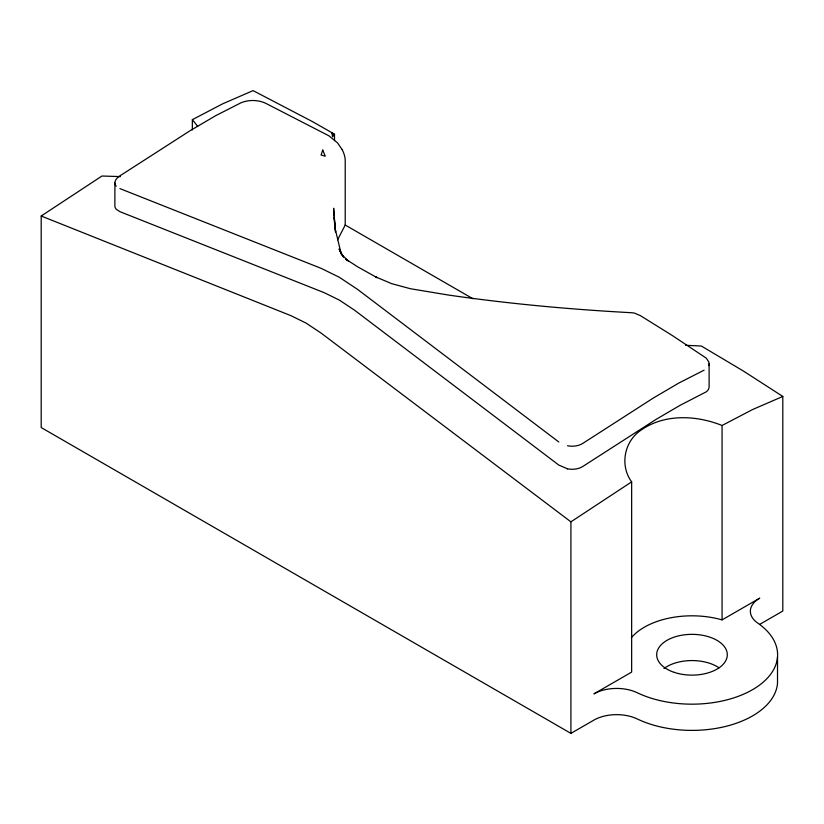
<?xml version="1.0" encoding="UTF-8"?>
<svg xmlns="http://www.w3.org/2000/svg" width="824" height="824" viewBox="0 0 824 824"><rect width="100%" height="100%" fill="white"/><g stroke="black" fill="none" stroke-linecap="round" stroke-linejoin="round"><path stroke-width="1.24" d="M114.886 182.918L114.886 205.99A16.913 8.776 -10.7 0 0 115.226 207.7L116.205 209.255L119.902 211.665L324.059 292.613L339.354 300.091L354.65 310.267L558.806 465.066L567.53 468.846M348.449 261.146L345.565 258.993L357.4 266.677L377.155 277.698L375.497 276.823L391.719 283.662L410.404 288.719L448.256 295.023C509.108 303.819 570.363 309.433 631.75 312.729L634.521 313.099L640.392 315.644L672.26 335.492L706.23 358.121L708.784 361.87L709.114 363.786L709.114 386.775A17.067 9.538 7.6 0 1 706.209 391.853L680.099 405.315L656.048 419.395L583.021 466.322A16.913 11.824 5 0 1 567.53 468.846M708.784 365.65L709.114 363.786M337.624 239.784L345.215 225.024L345.215 160.783A17.5 10.104 60 0 0 342.207 149.669M333.535 135.538L331.876 132.685L334.513 134.23L332.577 136.846L331.876 132.685L312.111 121.416L253.081 90.619L222.779 103.762L192.352 119.665L192.352 129.965M777.516 656.986L777.516 683.199A85.614 49.43 0 0 1 726.552 726.181A85.614 49.43 0 0 1 637.21 718.94A32.105 18.54 0 0 0 593.96 720.073L570.919 733.381L41.2 427.553L41.2 216.012L101.939 176.027L120.376 176.594M570.919 733.381L570.919 521.839L631.648 481.855C619.803 465.838 624.015 442.158 640.176 430.736C663.753 413.607 696.033 414.987 722.061 425.493L752.487 409.59L782.8 396.447L782.8 611.048L759.749 624.355M631.369 637.704A67.424 38.924 0 0 1 722.061 619.895L759.749 598.142A32.105 18.54 0 0 0 757.781 623.109A85.614 49.43 0 0 1 752.528 689.688A85.614 49.43 0 0 1 637.21 692.726A32.105 18.54 0 0 0 593.96 693.86L631.648 672.096L631.648 481.855M704.098 370.172L678.811 383.057L653.484 397.93L583.021 443.25A16.913 11.824 5 0 1 567.53 445.774M685.558 345.297L701.368 346.029L743.516 371.119L782.8 396.447M119.902 188.593L321.082 268.325L339.354 277.276L357.626 289.43L558.806 441.994M41.2 216.012L291.026 315.705L306.054 323.09L321.092 333.071L570.919 521.839M345.215 225.024L472.986 298.782M347.646 260.466L341.28 254.019L343.505 257.088L339.107 248.91L340.92 252.865L334.874 227.403L334.153 217.464M192.352 119.665L197.719 126.402M116.205 186.183L115.226 184.627A16.913 8.776 -10.7 0 1 119.892 175.862L190.354 130.553L215.692 115.679L240.979 102.794C248.611 99.653 257.593 99.745 265.194 103.031L328.9 135.805L337.541 142.871L342.207 149.669M340.92 252.865L340.25 251.32L341.136 253.658M335.492 232.018L333.627 208.266L334.06 216.228M334.173 217.433L335.574 231.905M722.061 425.493L722.061 619.895M334.513 134.23L334.513 140.616M663.969 668.542A35.319 20.394 0 0 1 719.043 667.842M322.74 150.102L321.072 155.046L325.284 156.179L322.74 150.102M674.331 672.394A35.319 20.394 0 0 0 727.304 654.74A35.319 20.394 0 0 0 674.331 637.076A35.319 20.394 0 0 0 674.331 672.394"/></g></svg>
